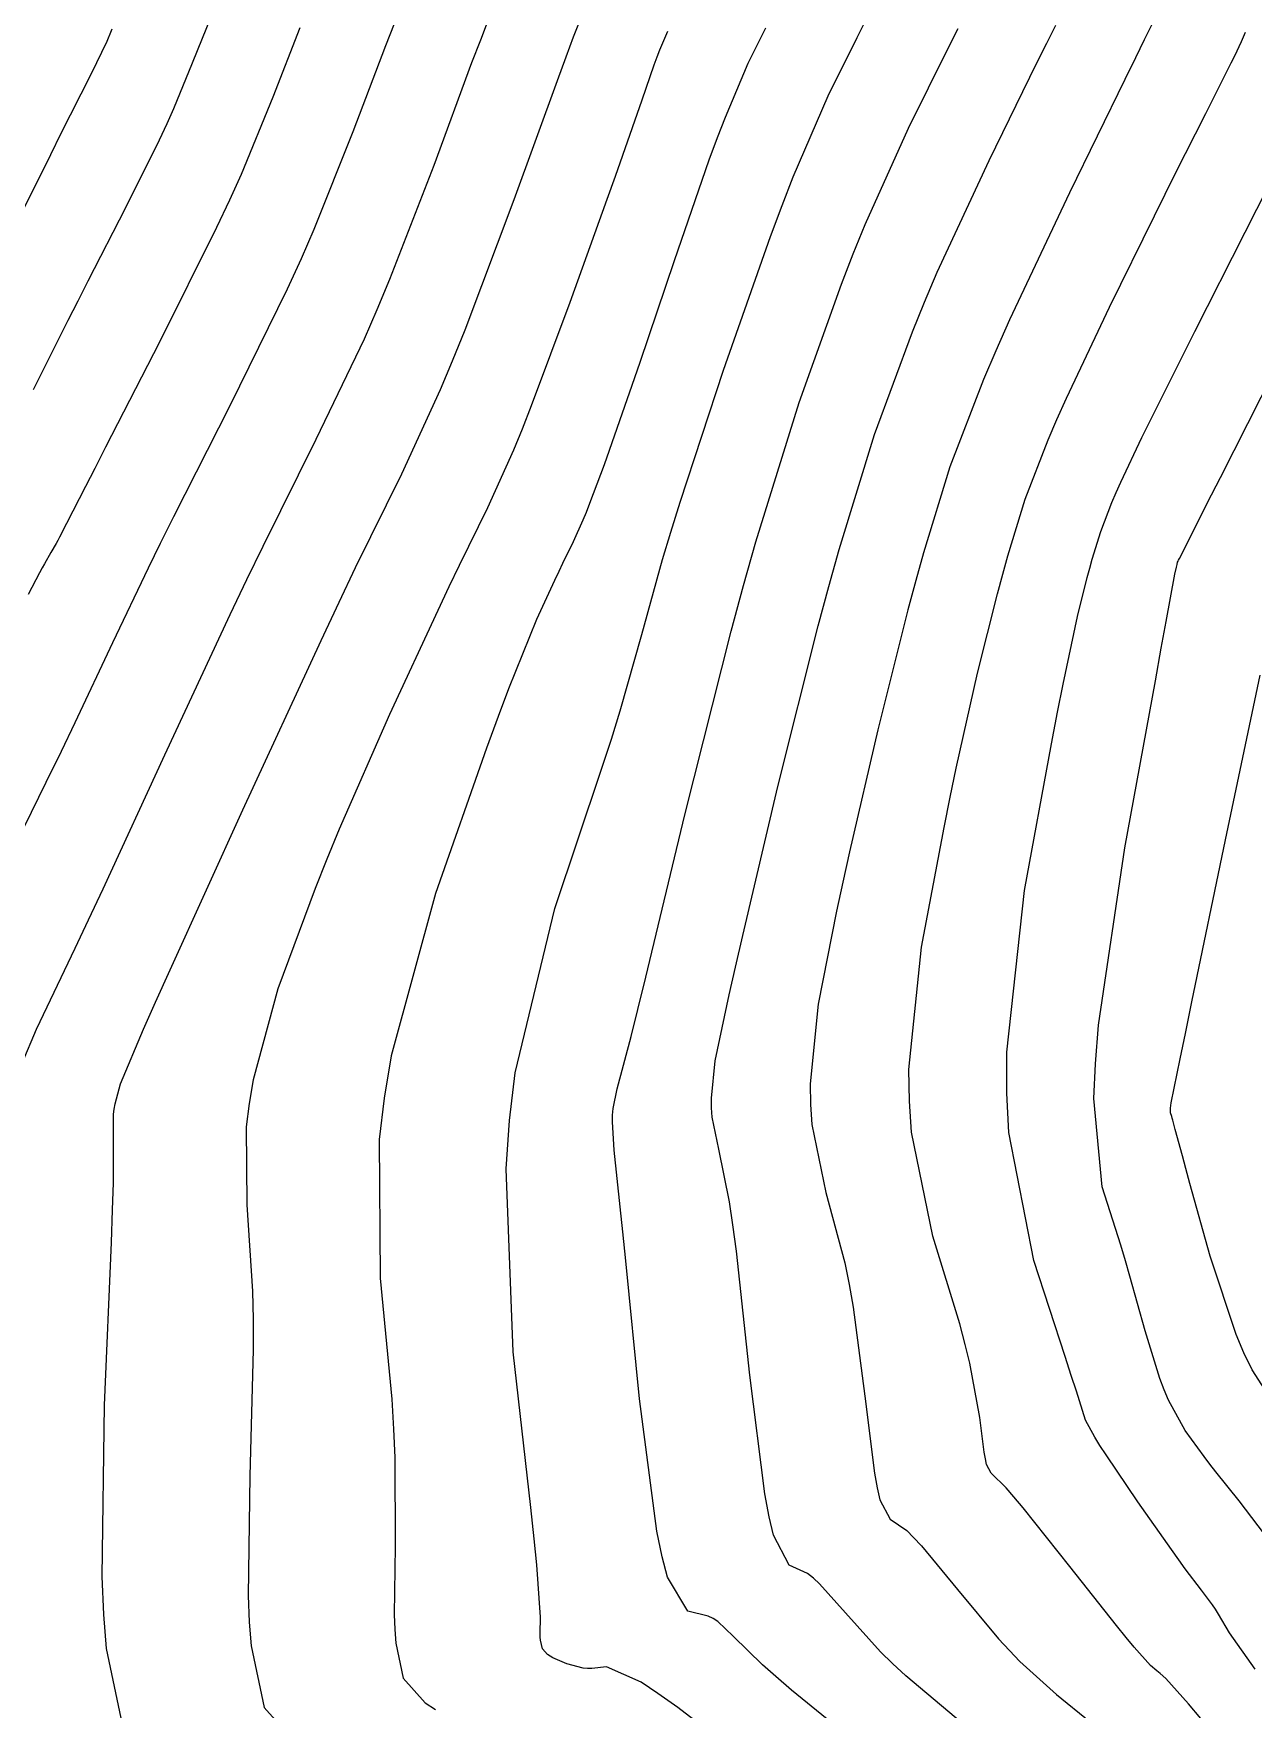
# Model space of a CAD drawing. Header units: metres. Extents: x 837475 to 838479, y 1189012 to 1191015.
# Drawn here: x 837778.4 to 837822.9, y 1189838.2 to 1189899.3 of the extents above; entities that cross this region are included whole.
import ezdxf

# ---------------------------------------------------------------- set-up
doc = ezdxf.new("R2010")
doc.units = ezdxf.units.M
doc.header["$LTSCALE"] = 0.3
doc.layers.add('COTAS 10', color=1, linetype='Continuous')
doc.layers.add('COTAS INT', color=252, linetype='Continuous')

msp = doc.modelspace()

# ---------------------------------------------------------------- linework, layer by layer
at = {"layer": 'COTAS 10'}
for points, elevation in [([(837781.784, 1189837.147), (837781.102, 1189840.375), (837781.001, 1189841.613), (837780.937, 1189843.001), (837781.023, 1189849.26), (837781.278, 1189855.193), (837781.32, 1189856.376), (837781.351, 1189857.359), (837781.361, 1189859.249), (837781.357, 1189859.871), (837781.379, 1189860.055), (837781.411, 1189860.245), (837781.609, 1189860.972), (837782.454, 1189862.969), (837782.893, 1189863.958), (837783.422, 1189865.137), (837786.076, 1189870.972), (837788.933, 1189877.154), (837789.59, 1189878.552), (837790.189, 1189879.813), (837791.87, 1189883.234), (837793.292, 1189886.308), (837793.728, 1189887.351), (837794.183, 1189888.476), (837795.979, 1189893.234), (837797.559, 1189897.579), (837797.877, 1189898.445), (837798.144, 1189899.164), (837798.68, 1189900.545)], 1760), ([(837781.292, 1189899.453), (837781.084, 1189898.945), (837781.007, 1189898.776), (837780.922, 1189898.595), (837780.547, 1189897.841), (837779.775, 1189896.312), (837779.44, 1189895.642), (837779.052, 1189894.867), (837777.212, 1189891.176)], 1750), ([(837812.325, 1189837.64), (837810.263, 1189839.383), (837809.781, 1189839.829), (837809.338, 1189840.258), (837808.059, 1189841.675), (837807.119, 1189842.74), (837806.89, 1189842.949), (837806.674, 1189843.119), (837806.003, 1189843.42), (837805.43, 1189844.516), (837805.274, 1189845.187), (837805.121, 1189846.017), (837804.578, 1189850.344), (837804.08, 1189854.876), (837803.954, 1189855.835), (837803.833, 1189856.666), (837803.439, 1189858.599), (837803.199, 1189859.76), (837803.176, 1189860.105), (837803.171, 1189860.459), (837803.309, 1189861.82), (837803.818, 1189864.221), (837804.046, 1189865.23), (837804.314, 1189866.389), (837805.597, 1189871.82), (837807.069, 1189877.686), (837807.455, 1189879.12), (837807.832, 1189880.47), (837809.118, 1189884.658), (837810.505, 1189888.411), (837810.946, 1189889.488), (837811.411, 1189890.58), (837813.298, 1189894.658), (837815.035, 1189898.193), (837815.407, 1189898.943), (837815.731, 1189899.593)], 1770), ([(837824.062, 1189848.729), (837822.897, 1189850.54), (837822.599, 1189851.161), (837822.312, 1189851.833), (837821.361, 1189854.692), (837820.629, 1189857.344), (837820.48, 1189857.886), (837820.354, 1189858.345), (837820.093, 1189859.306), (837820, 1189859.654), (837819.98, 1189859.725), (837819.963, 1189859.787), (837819.925, 1189859.919), (837819.916, 1189860.013), (837819.918, 1189860.05), (837819.921, 1189860.091), (837819.949, 1189860.279), (837820.276, 1189861.883), (837820.468, 1189862.818), (837820.704, 1189863.964), (837821.922, 1189869.875), (837823.188, 1189875.885)], 1780)]:
    msp.add_lwpolyline(points, dxfattribs=dict(at, elevation=elevation))
at = {"layer": 'COTAS INT'}
for points, elevation in [([(837784.927, 1189899.954), (837784.23, 1189898.209), (837783.547, 1189896.547), (837783.296, 1189895.995), (837783.018, 1189895.403), (837781.791, 1189892.934), (837780.422, 1189890.256), (837780.055, 1189889.533), (837779.693, 1189888.817), (837778.43, 1189886.296)], 1752), ([(837819.505, 1189900.158), (837818.963, 1189899.059), (837818.644, 1189898.41), (837818.253, 1189897.611), (837816.23, 1189893.481), (837814.041, 1189888.841), (837813.544, 1189887.721), (837813.095, 1189886.672), (837811.87, 1189883.481), (837810.909, 1189880.351), (837810.627, 1189879.342), (837810.338, 1189878.271), (837809.238, 1189873.888), (837808.209, 1189869.443), (837807.965, 1189868.332), (837807.739, 1189867.274), (837807.069, 1189863.888), (837806.775, 1189860.98), (837806.785, 1189860.224), (837806.835, 1189859.488), (837807.346, 1189857.007), (837808.033, 1189854.441), (837808.194, 1189853.653), (837808.342, 1189852.83), (837808.77, 1189849.577), (837809.12, 1189846.777), (837809.22, 1189846.239), (837809.32, 1189845.805), (837809.692, 1189845.096), (837810.298, 1189844.68), (837810.547, 1189844.43), (837810.832, 1189844.122), (837812.15, 1189842.525), (837813.645, 1189840.735), (837814.04, 1189840.305), (837814.428, 1189839.904), (837815.759, 1189838.696), (837816.987, 1189837.697)], 1772), ([(837776.486, 1189867.078), (837778.904, 1189871.984), (837779.456, 1189873.117), (837779.956, 1189874.153), (837781.337, 1189877.078), (837782.63, 1189879.796), (837783.075, 1189880.7), (837783.558, 1189881.67), (837785.616, 1189885.721), (837787.706, 1189889.981), (837788.209, 1189891.082), (837788.679, 1189892.149), (837790.104, 1189895.721), (837791.286, 1189898.859), (837791.603, 1189899.653)], 1756), ([(837795.03, 1189899.789), (837794.74, 1189899.049), (837794.422, 1189898.219), (837793.041, 1189894.478), (837791.431, 1189890.313), (837790.968, 1189889.216), (837790.499, 1189888.144), (837788.743, 1189884.478), (837786.799, 1189880.579), (837786.211, 1189879.36), (837785.602, 1189878.082), (837783.22, 1189872.963), (837780.967, 1189868.077), (837780.437, 1189866.944), (837779.949, 1189865.908), (837778.529, 1189862.963), (837777.493, 1189860.475)], 1758), ([(837788.15, 1189899.499), (837787.167, 1189896.965), (837786.01, 1189894.149), (837785.585, 1189893.213), (837785.114, 1189892.211), (837783.035, 1189888.027), (837781.069, 1189884.201), (837780.67, 1189883.423), (837780.335, 1189882.767), (837779.647, 1189881.415), (837779.39, 1189880.914), (837779.326, 1189880.795), (837779.266, 1189880.684), (837779.071, 1189880.353), (837778.839, 1189879.95), (837778.754, 1189879.794), (837778.66, 1189879.619), (837778.248, 1189878.824)], 1754), ([(837801.569, 1189899.37), (837801.278, 1189898.685), (837801.18, 1189898.428), (837801.074, 1189898.142), (837800.63, 1189896.864), (837799.928, 1189894.839), (837799.66, 1189894.081), (837799.36, 1189893.238), (837798.01, 1189889.484), (837796.6, 1189885.712), (837796.262, 1189884.859), (837795.946, 1189884.087), (837794.997, 1189881.99), (837793.963, 1189879.885), (837793.594, 1189879.109), (837793.189, 1189878.249), (837791.431, 1189874.444), (837789.595, 1189870.264), (837789.141, 1189869.167), (837788.71, 1189868.096), (837787.354, 1189864.444), (837786.448, 1189861.119), (837786.303, 1189860.253), (837786.202, 1189859.41), (837786.22, 1189856.566), (837786.428, 1189853.414), (837786.448, 1189852.378), (837786.451, 1189851.27), (837786.325, 1189846.681), (837786.265, 1189842.31), (837786.31, 1189841.341), (837786.38, 1189840.476), (837786.857, 1189838.222), (837788.261, 1189836.64)], 1762), ([(837805.138, 1189899.481), (837804.501, 1189898.192), (837803.666, 1189896.228), (837803.385, 1189895.491), (837803.082, 1189894.669), (837801.808, 1189891.002), (837800.555, 1189887.296), (837800.265, 1189886.45), (837800.001, 1189885.682), (837799.254, 1189883.557), (837798.725, 1189882.142), (837798.598, 1189881.822), (837798.48, 1189881.533), (837798.124, 1189880.746), (837797.736, 1189879.957), (837797.598, 1189879.666), (837797.446, 1189879.343), (837796.787, 1189877.917), (837795.767, 1189875.391), (837795.388, 1189874.375), (837794.967, 1189873.222), (837793.098, 1189867.917), (837791.486, 1189861.993), (837791.226, 1189860.45), (837791.048, 1189858.95), (837791.08, 1189853.883), (837791.505, 1189849.469), (837791.575, 1189848.379), (837791.624, 1189847.347), (837791.628, 1189844.102), (837791.593, 1189841.619), (837791.619, 1189841.068), (837791.659, 1189840.577), (837791.93, 1189839.297), (837792.727, 1189838.398), (837793.099, 1189838.147)], 1764), ([(837805.528, 1189835.471), (837801.945, 1189838.225), (837801.217, 1189838.738), (837800.603, 1189839.144), (837799.34, 1189839.71), (837798.804, 1189839.643), (837798.649, 1189839.649), (837798.491, 1189839.666), (837797.897, 1189839.816), (837797.387, 1189840.036), (837797.282, 1189840.096), (837797.193, 1189840.156), (837797.002, 1189840.371), (837796.937, 1189840.678), (837796.928, 1189840.796), (837796.922, 1189840.928), (837796.93, 1189841.522), (837796.797, 1189843.425), (837796.702, 1189844.381), (837796.583, 1189845.523), (837795.94, 1189851.2), (837795.681, 1189857.872), (837795.803, 1189859.642), (837796.009, 1189861.378), (837797.455, 1189867.368), (837799.154, 1189872.413), (837799.521, 1189873.553), (837799.843, 1189874.581), (837800.629, 1189877.368), (837801.387, 1189880.101), (837801.691, 1189881.096), (837802.035, 1189882.193), (837803.615, 1189887.014), (837805.324, 1189891.89), (837805.748, 1189893.021), (837806.151, 1189894.058), (837807.433, 1189897.014), (837808.486, 1189899.142), (837808.744, 1189899.658)], 1766), ([(837808.891, 1189836.584), (837806.098, 1189838.862), (837805.522, 1189839.352), (837805.03, 1189839.781), (837803.968, 1189840.825), (837803.407, 1189841.359), (837803.232, 1189841.467), (837803.049, 1189841.558), (837802.315, 1189841.745), (837801.564, 1189842.977), (837801.369, 1189843.727), (837801.181, 1189844.655), (837800.549, 1189849.483), (837800.046, 1189854.516), (837799.939, 1189855.573), (837799.845, 1189856.485), (837799.623, 1189858.562), (837799.559, 1189859.589), (837799.565, 1189859.838), (837799.581, 1189860.072), (837799.727, 1189860.789), (837800.237, 1189862.699), (837800.483, 1189863.684), (837800.774, 1189864.867), (837802.203, 1189870.789), (837803.891, 1189877.485), (837804.345, 1189879.156), (837804.794, 1189880.748), (837806.367, 1189885.836), (837807.914, 1189890.151), (837808.347, 1189891.254), (837808.781, 1189892.319), (837810.365, 1189895.836), (837811.818, 1189898.776), (837812.169, 1189899.477)], 1768), ([(837821.032, 1189837.83), (837820.579, 1189838.355), (837819.752, 1189839.284), (837819.548, 1189839.46), (837819.488, 1189839.511), (837819.427, 1189839.562), (837819.193, 1189839.752), (837818.592, 1189840.426), (837818.3, 1189840.782), (837817.952, 1189841.211), (837816.241, 1189843.375), (837814.544, 1189845.504), (837814.205, 1189845.912), (837813.923, 1189846.24), (837813.38, 1189846.771), (837813.211, 1189847.094), (837813.165, 1189847.291), (837813.12, 1189847.536), (837812.961, 1189848.81), (837812.603, 1189850.785), (837812.434, 1189851.471), (837812.233, 1189852.217), (837811.253, 1189855.414), (837810.47, 1189859.216), (837810.394, 1189860.343), (837810.378, 1189861.502), (837810.83, 1189865.957), (837811.66, 1189870.328), (837811.884, 1189871.435), (837812.105, 1189872.497), (837812.88, 1189875.957), (837813.608, 1189878.856), (837813.799, 1189879.565), (837813.985, 1189880.232), (837814.621, 1189882.303), (837815.461, 1189884.474), (837815.777, 1189885.206), (837816.128, 1189885.994), (837817.697, 1189889.31), (837819.332, 1189892.635), (837819.725, 1189893.429), (837820.092, 1189894.168), (837821.203, 1189896.379), (837821.977, 1189897.908), (837822.132, 1189898.217), (837822.261, 1189898.477), (837822.512, 1189899.003), (837822.615, 1189899.251), (837822.651, 1189899.335)], 1774), ([(837823.011, 1189839.629), (837822.074, 1189840.947), (837821.672, 1189841.636), (837821.562, 1189841.809), (837821.451, 1189841.973), (837821.053, 1189842.5), (837820.456, 1189843.283), (837820.219, 1189843.61), (837819.952, 1189843.984), (837818.729, 1189845.731), (837817.571, 1189847.439), (837817.343, 1189847.788), (837817.156, 1189848.084), (837816.819, 1189848.708), (837816.485, 1189849.768), (837816.3, 1189850.339), (837816.075, 1189851.03), (837814.928, 1189854.53), (837814.02, 1189859.205), (837813.945, 1189860.639), (837813.946, 1189862.132), (837814.59, 1189868.025), (837815.582, 1189873.382), (837815.803, 1189874.537), (837816.001, 1189875.55), (837816.522, 1189878.025), (837816.878, 1189879.441), (837816.971, 1189879.787), (837817.062, 1189880.114), (837817.372, 1189881.125), (837817.783, 1189882.186), (837817.937, 1189882.543), (837818.109, 1189882.928), (837818.875, 1189884.548), (837819.989, 1189886.792), (837820.38, 1189887.57), (837820.806, 1189888.417), (837822.643, 1189892.042), (837824.344, 1189895.403)], 1776), ([(837823.348, 1189844.552), (837822.43, 1189845.767), (837821.571, 1189846.825), (837821.352, 1189847.105), (837821.143, 1189847.38), (837820.457, 1189848.326), (837819.849, 1189849.439), (837819.689, 1189849.819), (837819.532, 1189850.229), (837818.995, 1189851.969), (837818.442, 1189853.956), (837818.275, 1189854.523), (837818.102, 1189855.096), (837817.427, 1189857.224), (837817.119, 1189860.442), (837817.178, 1189861.701), (837817.299, 1189863.121), (837818.257, 1189869.581), (837819.368, 1189875.677), (837819.585, 1189876.868), (837819.763, 1189877.842), (837820.083, 1189879.564), (837820.137, 1189879.823), (837820.149, 1189879.875), (837820.159, 1189879.918), (837820.181, 1189880.005), (837820.198, 1189880.045), (837820.205, 1189880.06), (837820.212, 1189880.076), (837820.243, 1189880.146), (837820.877, 1189881.397), (837821.263, 1189882.157), (837821.741, 1189883.098), (837824.229, 1189887.99)], 1778)]:
    msp.add_lwpolyline(points, dxfattribs=dict(at, elevation=elevation))

doc.saveas('drawing.dxf')
